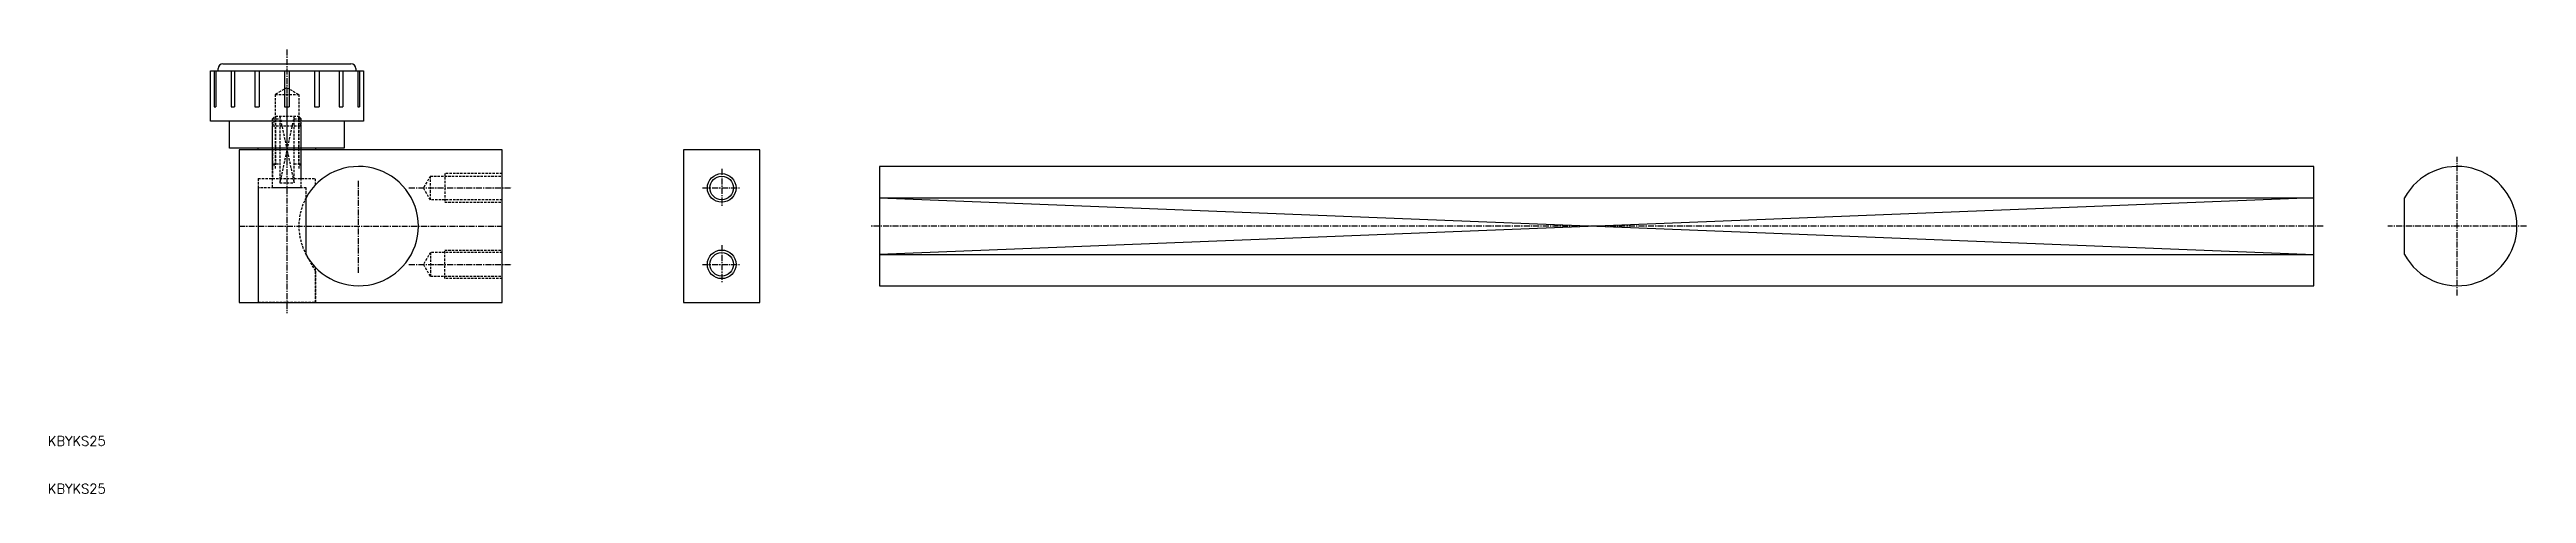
# Model space of a CAD drawing. Extents: x 10 to 528, y 10 to 103.
import ezdxf

# ---------------------------------------------------------------- set-up
doc = ezdxf.new("R2010")
doc.units = 0
doc.linetypes.add('CENTER', pattern=[2, 1.25, -0.25, 0.25, -0.25])
doc.linetypes.add('DASHED', pattern=[0.75, 0.5, -0.25])
doc.layers.get('0').update_dxf_attribs({"linetype": 'CONTINUOUS'})
doc.layers.add('CENTER', color=1, linetype='CENTER')
doc.styles.get("Standard").update_dxf_attribs({"font": 'txt.shx', "bigfont": 'bigfont.shx'})

msp = doc.modelspace()

# ---------------------------------------------------------------- linework, layer by layer
at = {"color": 7, "linetype": 'CONTINUOUS'}
for p, q in [((44, 88), (44, 98.5)), ((44, 98.5), (45.6, 98.5)), ((44.8, 98.5), (44.8, 91)), ((45.14, 98.5), (45.14, 91)), ((45.6, 98.5), (45.6, 99)), ((45.6, 98.5), (74.4, 98.5)), ((46.6, 100), (73.4, 100)), ((48.34, 98.5), (48.34, 91)), ((49.05, 98.5), (49.05, 91)), ((53.29, 98.5), (53.29, 91)), ((54.21, 98.5), (54.21, 91)), ((59.5, 98.5), (59.5, 91)), ((60.5, 98.5), (60.5, 91)), ((65.79, 98.5), (65.79, 91)), ((66.71, 98.5), (66.71, 91)), ((70.95, 98.5), (70.95, 91)), ((71.66, 98.5), (71.66, 91)), ((74.4, 99), (74.4, 98.5)), ((74.4, 98.5), (76, 98.5)), ((74.86, 98.5), (74.86, 91)), ((75.2, 98.5), (75.2, 91)), ((76, 98.5), (76, 88)), ((44.8, 91), (45.14, 91)), ((48.34, 91), (49.05, 91)), ((53.29, 91), (54.21, 91)), ((59.5, 91), (60.5, 91)), ((65.79, 91), (66.71, 91)), ((70.95, 91), (71.66, 91)), ((74.86, 91), (75.2, 91)), ((48, 88), (44, 88)), ((48, 82.3), (48, 88)), ((72, 88), (48, 88)), ((72, 88), (72, 82.3)), ((76, 88), (72, 88)), ((54, 82.3), (48, 82.3)), ((66, 82.3), (54, 82.3)), ((54, 82), (54, 82.3)), ((66, 82), (54, 82)), ((72, 82.3), (66, 82.3)), ((66, 82.3), (66, 82)), ((158.94, 82), (142.94, 82)), ((142.94, 82), (142.94, 50)), ((158.94, 50), (158.94, 82)), ((483.95, 78.5), (183.95, 78.5)), ((183.95, 78.5), (183.95, 53.5)), ((483.95, 53.5), (483.95, 78.5)), ((64, 60.11), (64, 71.94)), ((183.95, 71.94), (483.95, 71.94)), ((502.95, 60.06), (502.95, 71.94)), ((183.95, 60.06), (483.95, 60.06)), ((183.95, 53.5), (483.95, 53.5)), ((142.94, 50), (158.94, 50))]:
    msp.add_line(p, q, dxfattribs=at)
at = {"color": 3, "linetype": 'DASHED'}
for p, q in [((60, 95), (57.54, 93.58)), ((57.54, 93.58), (57.54, 78)), ((57.54, 93.58), (62.46, 93.58)), ((60, 95), (62.46, 93.58)), ((62.46, 93.58), (62.46, 78)), ((57, 88.44), (57.61, 89.05)), ((57, 87), (57.54, 88.56)), ((57, 88.44), (58.5, 88.44)), ((57, 79.05), (57, 88.44)), ((57.61, 89.05), (62.39, 89.05)), ((57.61, 89.05), (57.61, 79.05)), ((61.5, 89.05), (58.5, 75.05)), ((58.5, 89.05), (61.5, 75.05)), ((58.5, 89.05), (58.5, 75.05)), ((61.5, 75.05), (61.5, 89.05)), ((61.5, 88.44), (63, 88.44)), ((63, 88.44), (62.39, 89.05)), ((62.39, 89.05), (62.39, 79.05)), ((63, 87), (62.46, 88.56)), ((63, 79.05), (63, 88.44)), ((57, 78), (57, 87)), ((57, 87), (63, 87)), ((63, 78), (63, 87)), ((57, 78.44), (57, 79.05)), ((57.61, 79.05), (57, 78.44)), ((57, 79.05), (58.5, 79.05)), ((57, 74.05), (57, 78.44)), ((61.5, 79.05), (63, 79.05)), ((62.39, 79.05), (63, 78.44)), ((63, 78.44), (63, 79.05)), ((63, 74.05), (63, 78.44)), ((54, 76), (54, 50)), ((54, 76), (66, 76)), ((54, 74.05), (54, 50.05)), ((64, 74.05), (54, 74.05)), ((63, 74.05), (57, 74.05)), ((58.5, 75.05), (61.5, 75.05)), ((64, 60.05), (64, 74.05)), ((66, 74.67), (66, 76)), ((90, 76.5), (88.56, 74)), ((90, 71.5), (88.56, 74)), ((90, 71.5), (90, 76.5)), ((90, 76.5), (105, 76.5)), ((105, 77), (93, 77)), ((93, 77), (93, 71)), ((105, 71.5), (90, 71.5)), ((93, 71), (105, 71)), ((66, 56.59), (64, 60.05)), ((90, 60.5), (88.56, 58)), ((90, 55.5), (88.56, 58)), ((105, 60.5), (90, 60.5)), ((90, 60.5), (90, 55.5)), ((93, 55), (93, 61)), ((93, 61), (105, 61)), ((66, 56.59), (66, 50.05)), ((90, 55.5), (105, 55.5)), ((105, 55), (93, 55)), ((54, 50.05), (66, 50.05))]:
    msp.add_line(p, q, dxfattribs=at)
at = {"color": 7, "linetype": 'CONTINUOUS'}
msp.add_lwpolyline([(50, 50), (105, 50), (105, 82), (50, 82)], close=True, dxfattribs=at)
at = {"color": 3, "linetype": 'DASHED'}
msp.add_lwpolyline([(57, 76), (63, 76), (63, 82), (57, 82)], close=True, dxfattribs=at)
at = {"color": 3, "linetype": 'CONTINUOUS'}
for points in [[(483.95, 71.94), (183.95, 60.06)], [(183.95, 71.94), (483.95, 60.06)]]:
    msp.add_lwpolyline(points, dxfattribs=at)
at = {"color": 3, "linetype": 'DASHED'}
msp.add_lwpolyline([(54, 50), (66, 50), (66, 57.33)], dxfattribs=at)
at = {"color": 3, "linetype": 'CONTINUOUS'}
for centre in [(150.94, 74), (150.94, 58)]:
    msp.add_circle(centre, 3, dxfattribs=at)
at = {"color": 7, "linetype": 'CONTINUOUS'}
for centre in [(150.94, 74), (150.94, 58)]:
    msp.add_circle(centre, 2.46, dxfattribs=at)
for centre, radius, start, end in [((46.6, 99), 1, 90, 180), ((73.4, 99), 1, 0, 90), ((75, 66), 12.5, 208.3576, 151.6424), ((513.95, 66), 12.5, 208.3576, 151.6424)]:
    msp.add_arc(centre, radius, start, end, dxfattribs=at)
at = {"color": 3, "linetype": 'DASHED'}
msp.add_arc((75, 66), 12.5, 151.6424, 208.3576, dxfattribs=at)
at = {"layer": 'CENTER', "color": 1, "linetype": 'CENTER'}
for p, q in [((60, 103), (60, 79)), ((60, 91.96), (60, 47.76)), ((150.94, 78), (150.94, 70)), ((513.95, 51.5), (513.95, 80.5)), ((75, 56.25), (75, 75.75)), ((75, 56.25), (75, 75.75)), ((85.52, 74), (107.06, 74)), ((146.94, 74), (154.94, 74)), ((50, 66), (105, 66)), ((485.95, 66), (181.95, 66)), ((528.45, 66), (499.45, 66)), ((85.52, 58), (107.06, 58)), ((146.94, 58), (154.94, 58)), ((150.94, 62), (150.94, 54))]:
    msp.add_line(p, q, dxfattribs=at)

# ---------------------------------------------------------------- texts
at = {"color": 7, "linetype": 'CONTINUOUS'}
for p in [(10, 20), (10, 10)]:
    msp.add_text('KBYKS25', height=2, dxfattribs=at).set_placement(p)

doc.saveas('drawing.dxf')
